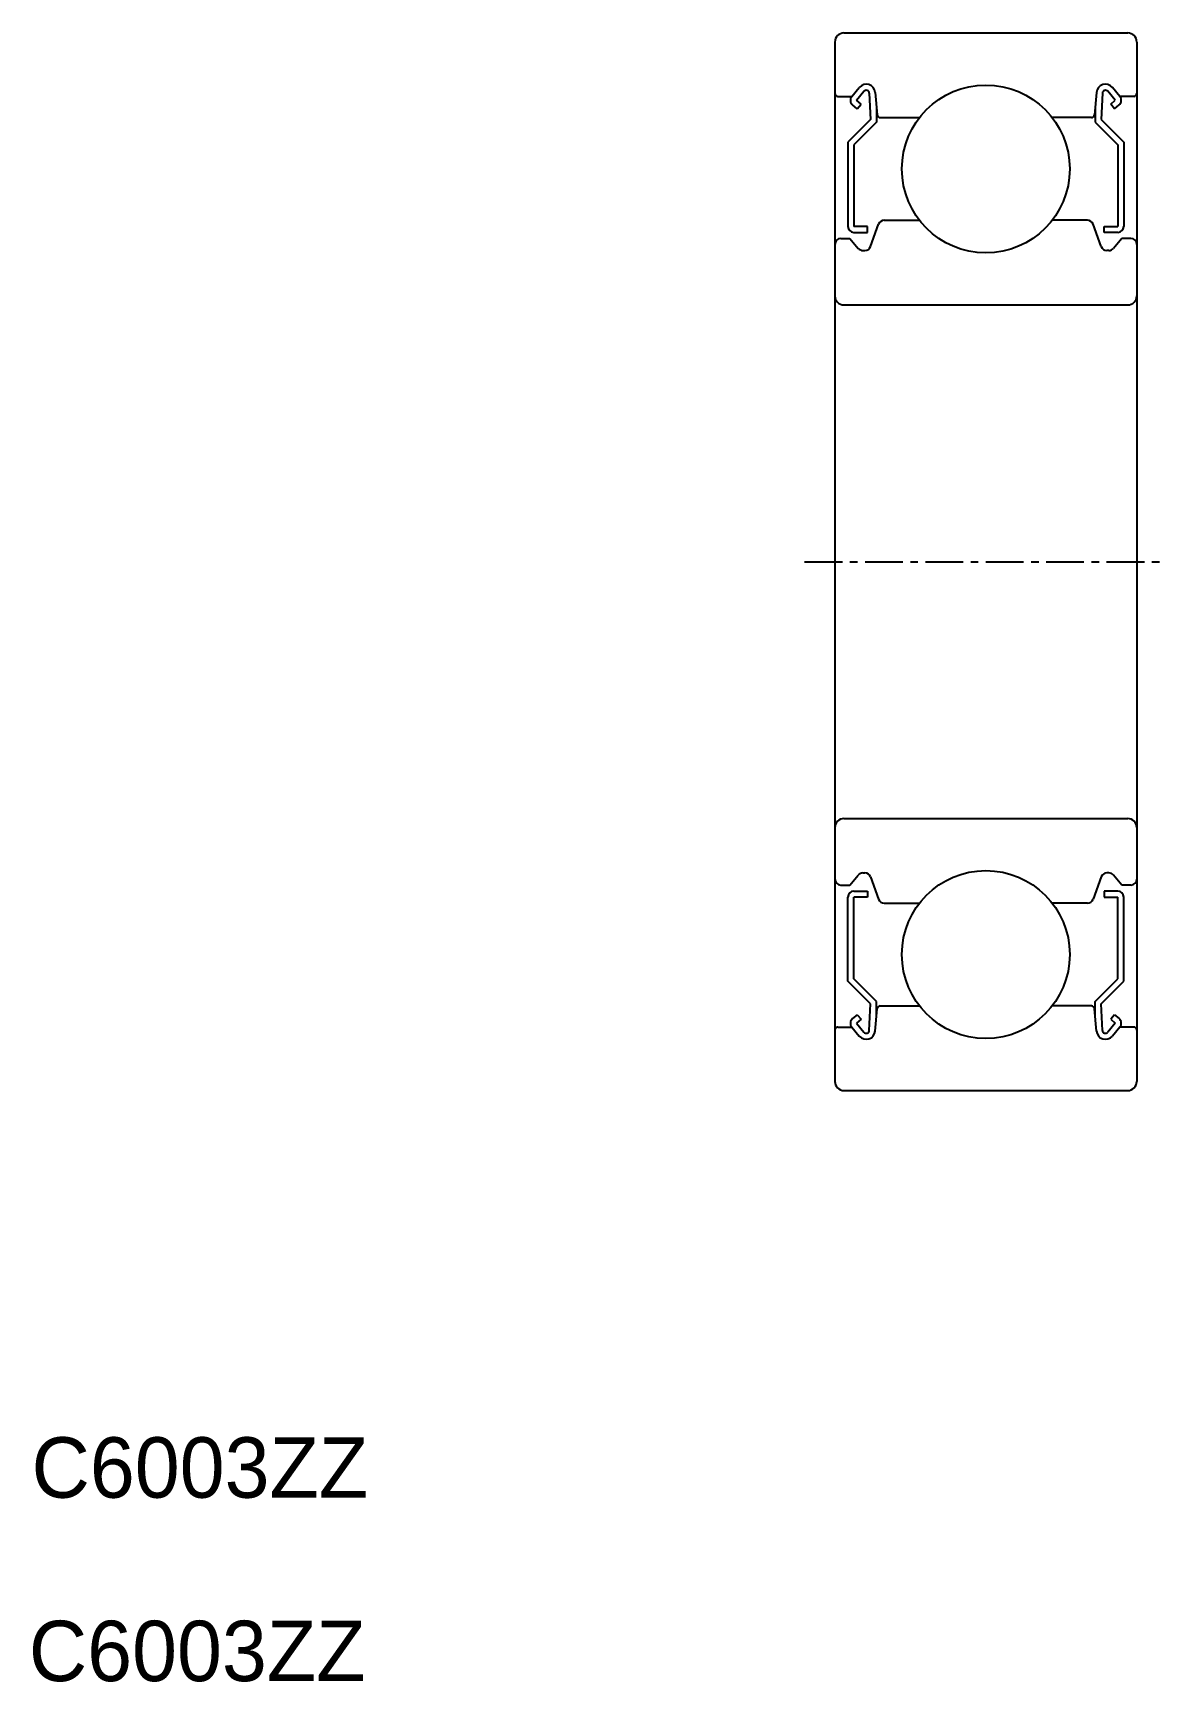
# Model space of a CAD drawing. Extents: x 77.3 to 114.9, y 86.5 to 141.1.
import ezdxf
from ezdxf.enums import TextEntityAlignment as Align

# ---------------------------------------------------------------- set-up
doc = ezdxf.new("R2010")
doc.units = 0
doc.linetypes.add('CENTER', pattern=[2, 1.25, -0.25, 0.25, -0.25])
doc.layers.get('0').update_dxf_attribs({"linetype": 'CONTINUOUS'})
doc.layers.add('CENTER', color=1, linetype='CENTER')

msp = doc.modelspace()

# ---------------------------------------------------------------- linework, layer by layer
for p, q in [((104.176, 141.066), (113.576, 141.066)), ((103.876, 140.766), (103.876, 106.366)), ((113.876, 140.766), (113.876, 106.366)), ((104.436, 138.966), (104.686, 139.263)), ((113.316, 138.966), (113.067, 139.263)), ((103.976, 138.966), (104.436, 138.966)), ((104.614, 138.556), (104.461, 138.684)), ((104.589, 138.837), (104.84, 139.135)), ((104.742, 138.709), (104.589, 138.837)), ((104.614, 138.556), (104.742, 138.709)), ((105.016, 139.076), (105.059, 138.199)), ((105.215, 139.096), (105.279, 138.357)), ((112.538, 139.096), (112.473, 138.357)), ((112.736, 139.076), (112.693, 138.199)), ((113.163, 138.837), (112.913, 139.135)), ((113.01, 138.709), (113.163, 138.837)), ((113.138, 138.556), (113.01, 138.709)), ((113.138, 138.556), (113.291, 138.684)), ((113.776, 138.966), (113.316, 138.966)), ((105.059, 138.199), (104.309, 137.449)), ((105.259, 138.116), (104.509, 137.366)), ((105.259, 138.586), (105.259, 138.116)), ((105.379, 138.266), (106.679, 138.266)), ((112.374, 138.266), (111.074, 138.266)), ((112.493, 138.586), (112.493, 138.116)), ((112.493, 138.116), (113.243, 137.366)), ((112.693, 138.199), (113.443, 137.449)), ((104.309, 137.449), (104.309, 134.666)), ((104.509, 137.366), (104.509, 134.666)), ((113.243, 137.366), (113.243, 134.666)), ((113.443, 137.449), (113.443, 134.666)), ((105.514, 134.866), (106.679, 134.866)), ((112.238, 134.866), (111.074, 134.866)), ((104.076, 134.266), (104.376, 134.266)), ((104.376, 134.266), (104.652, 133.937)), ((104.959, 134.666), (104.509, 134.666)), ((104.509, 134.466), (104.959, 134.466)), ((104.959, 134.466), (104.959, 134.666)), ((105.058, 133.997), (105.326, 134.734)), ((112.694, 133.997), (112.426, 134.734)), ((112.793, 134.466), (112.793, 134.666)), ((112.793, 134.666), (113.243, 134.666)), ((113.243, 134.466), (112.793, 134.466)), ((113.376, 134.266), (113.101, 133.937)), ((113.676, 134.266), (113.376, 134.266)), ((104.805, 133.866), (104.87, 133.866)), ((112.947, 133.866), (112.882, 133.866)), ((104.176, 132.066), (113.576, 132.066)), ((104.176, 115.066), (113.576, 115.066)), ((104.376, 112.866), (104.652, 113.194)), ((104.805, 113.266), (104.87, 113.266)), ((105.058, 113.134), (105.326, 112.397)), ((112.694, 113.134), (112.426, 112.397)), ((112.947, 113.266), (112.882, 113.266)), ((113.376, 112.866), (113.101, 113.194)), ((104.076, 112.866), (104.376, 112.866)), ((104.309, 109.683), (104.309, 112.466)), ((104.509, 112.666), (104.959, 112.666)), ((104.509, 109.766), (104.509, 112.466)), ((104.959, 112.466), (104.509, 112.466)), ((104.959, 112.666), (104.959, 112.466)), ((112.793, 112.666), (112.793, 112.466)), ((113.243, 112.666), (112.793, 112.666)), ((112.793, 112.466), (113.243, 112.466)), ((113.243, 109.766), (113.243, 112.466)), ((113.676, 112.866), (113.376, 112.866)), ((113.443, 109.683), (113.443, 112.466)), ((105.514, 112.266), (106.679, 112.266)), ((112.238, 112.266), (111.074, 112.266)), ((105.259, 109.016), (104.509, 109.766)), ((112.493, 109.016), (113.243, 109.766)), ((105.059, 108.933), (104.309, 109.683)), ((112.693, 108.933), (113.443, 109.683)), ((105.016, 108.056), (105.059, 108.933)), ((105.215, 108.035), (105.279, 108.774)), ((105.259, 108.546), (105.259, 109.016)), ((105.379, 108.866), (106.679, 108.866)), ((112.374, 108.866), (111.074, 108.866)), ((112.538, 108.035), (112.473, 108.774)), ((112.493, 108.546), (112.493, 109.016)), ((112.736, 108.056), (112.693, 108.933)), ((103.976, 108.166), (104.436, 108.166)), ((104.436, 108.166), (104.686, 107.868)), ((104.614, 108.576), (104.461, 108.448)), ((104.742, 108.423), (104.589, 108.295)), ((104.589, 108.295), (104.84, 107.996)), ((104.614, 108.576), (104.742, 108.423)), ((113.163, 108.295), (112.913, 107.996)), ((113.138, 108.576), (113.01, 108.423)), ((113.01, 108.423), (113.163, 108.295)), ((113.316, 108.166), (113.067, 107.868)), ((113.138, 108.576), (113.291, 108.448)), ((113.776, 108.166), (113.316, 108.166)), ((104.176, 106.066), (113.576, 106.066)), ((106.676, 106.066), (106.676, 106.066)), ((108.876, 106.066), (108.876, 106.066))]:
    msp.add_line(p, q)
for centre in [(108.876, 136.566), (108.876, 110.566)]:
    msp.add_circle(centre, 2.778)
for centre, radius, start, end in [((104.176, 140.766), 0.3, 90, 180), ((113.576, 140.766), 0.3, 0, 90), ((104.916, 139.07), 0.3, 4.9968, 140.0031), ((104.916, 139.071), 0.1, 2.8198, 140.0012), ((112.837, 139.07), 0.3, 39.9969, 175.0032), ((112.836, 139.071), 0.1, 39.9988, 177.1802), ((103.976, 139.066), 0.1, 180, 270), ((104.589, 138.837), 0.2, 140.0031, 230.0823), ((113.163, 138.837), 0.2, 309.9177, 39.9969), ((113.776, 139.066), 0.1, 270, 0), ((105.379, 138.366), 0.1, 184.9968, 270), ((112.374, 138.366), 0.1, 270, 355.0032), ((105.514, 134.666), 0.2, 90, 159.9921), ((112.238, 134.666), 0.2, 20.0079, 90), ((104.076, 134.066), 0.2, 90, 180), ((104.509, 134.666), 0.2, 180, 270), ((113.243, 134.666), 0.2, 270, 0), ((113.676, 134.066), 0.2, 0, 90), ((104.805, 134.066), 0.2, 219.9947, 270), ((104.87, 134.066), 0.2, 270, 339.9921), ((112.882, 134.066), 0.2, 200.0079, 270), ((112.947, 134.066), 0.2, 270, 320.0053), ((104.176, 132.366), 0.3, 180, 270), ((113.576, 132.366), 0.3, 270, 0), ((104.176, 114.766), 0.3, 90, 180), ((113.576, 114.766), 0.3, 0, 90), ((104.076, 113.066), 0.2, 180, 270), ((104.805, 113.066), 0.2, 90, 140.0053), ((104.87, 113.066), 0.2, 20.0079, 90), ((112.882, 113.066), 0.2, 90, 159.9921), ((112.947, 113.066), 0.2, 39.9947, 90), ((113.676, 113.066), 0.2, 270, 0), ((104.509, 112.466), 0.2, 90, 180), ((113.243, 112.466), 0.2, 0, 90), ((105.514, 112.466), 0.2, 200.0079, 270), ((112.238, 112.466), 0.2, 270, 339.9921), ((105.379, 108.766), 0.1, 90, 175.0032), ((112.374, 108.766), 0.1, 4.9968, 90), ((103.976, 108.066), 0.1, 90, 180), ((104.589, 108.294), 0.2, 129.9177, 219.9969), ((113.163, 108.294), 0.2, 320.0031, 50.0823), ((113.776, 108.066), 0.1, 0, 90), ((104.916, 108.061), 0.3, 219.9969, 355.0032), ((104.916, 108.061), 0.1, 219.9988, 357.1802), ((112.837, 108.061), 0.3, 184.9968, 320.0031), ((112.836, 108.061), 0.1, 182.8198, 320.0012), ((104.176, 106.366), 0.3, 180, 270), ((113.576, 106.366), 0.3, 270, 0)]:
    msp.add_arc(centre, radius, start, end)
at = {"layer": 'CENTER'}
msp.add_line((102.876, 123.566), (114.876, 123.566), dxfattribs=at)

# ---------------------------------------------------------------- texts
for p in [(82.848, 91.99), (82.759, 85.919)]:
    msp.add_text('C6003ZZ', height=2).set_placement(p, align=Align.BOTTOM_CENTER)

doc.saveas('drawing.dxf')
